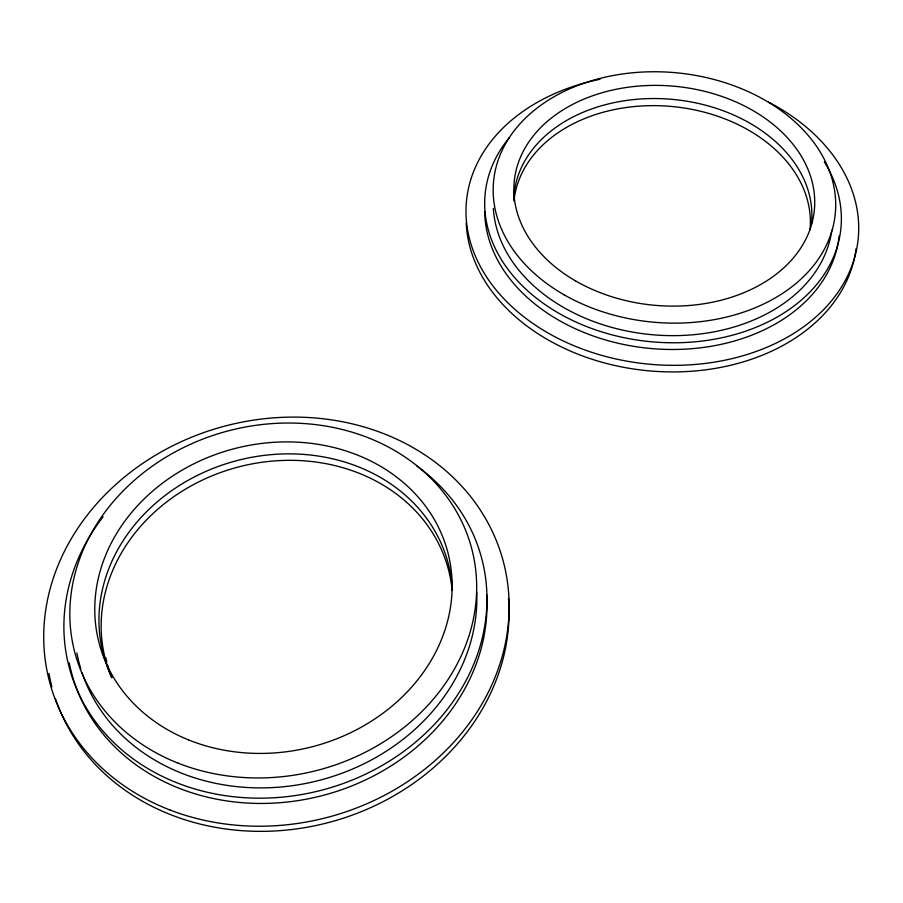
<?xml version="1.0" encoding="UTF-8"?>
<svg xmlns="http://www.w3.org/2000/svg" width="903" height="903" viewBox="0 0 903 903"><rect width="100%" height="100%" fill="white"/><g stroke="black" fill="none" stroke-linecap="round" stroke-linejoin="round"><path stroke-width="1.35" d="M824.292 161.863A178.715 131.24 5.4 0 1 654.765 342.056A178.715 131.24 5.4 0 1 509.416 137.572M839.135 235.909A177.868 131.037 5.4 0 1 656.018 348.919A177.868 131.037 5.4 0 1 484.685 211.55M768.476 102.073A196.764 145.022 5.4 0 1 799.618 329.584A196.764 145.022 5.4 0 1 494.788 288.317A196.764 145.022 5.4 0 1 600.043 79.272M856.1 248.573A195.827 144.796 5.4 0 1 655.68 371.37A195.827 144.796 5.4 0 1 466.219 223.131M513.965 201.076A148.702 109.5 5.4 0 1 672.803 106.577A148.702 109.5 5.4 0 1 809.991 229.813M513.705 199.574A149.413 109.658 5.4 0 1 670.85 99.24A149.413 109.658 5.4 0 1 811.368 224.249M831.798 230.321A170.091 124.885 5.4 0 1 657.937 335.16A170.091 124.885 5.4 0 1 493.343 208.412M111.916 677.442A178.309 153.115 -14.6 0 1 237.782 460.372A178.309 153.115 -14.6 0 1 452.369 589.964M111.656 677.747A177.304 152.607 -14.7 0 1 239.261 466.761A177.304 152.607 -14.7 0 1 452.155 590.246M476.705 591.804A203.017 174.426 -14.6 0 1 307.46 783.104A203.017 174.426 -14.6 0 1 82.105 672.87M80.83 668.909A203.017 174.426 -14.6 0 1 76.879 652.971M508.491 598.396A233.414 201.583 -15 0 1 318.398 824.992A233.414 201.583 -15 0 1 55.535 698.911M51.911 686.867A233.414 201.583 -15 0 1 48.965 673.39M109.015 670.15A176.322 152.099 -14.9 0 1 107.502 664.755M106.836 662.046A176.322 152.099 -14.9 0 1 105.956 657.982M486.661 594.682A212.137 182.711 -14.8 0 1 300.191 800.261A212.137 182.711 -14.8 0 1 69.271 662.915M417.062 466.241A213.334 183.32 -14.7 0 1 437.853 720.65A213.334 183.32 -14.7 0 1 146.218 767.573A213.334 183.32 -14.7 0 1 103.111 516.764M575.437 280.822A150.745 109.963 5.3 0 0 813.851 214.101A150.745 109.963 5.3 0 0 603.588 92.309A150.745 109.963 5.3 0 0 575.437 280.822M564.273 294.897A171.604 125.224 5.3 0 0 834.823 217.465A171.604 125.224 5.3 0 0 594.23 79.961A171.604 125.224 5.3 0 0 564.273 294.897M178.207 763.193A205.139 175.498 -14.4 0 0 476.536 580.55A205.139 175.498 -14.4 0 0 164.967 457.787A205.139 175.498 -14.4 0 0 178.207 763.193M170.024 810.014A234.724 202.261 -14.9 0 0 508.874 596.646A234.724 202.261 -14.9 0 0 150.372 458.385A234.724 202.261 -14.9 0 0 170.024 810.014M188.659 739.941A180.171 154.052 -14.3 0 0 452.064 581.453A180.171 154.052 -14.3 0 0 179.652 471.592A180.171 154.052 -14.3 0 0 188.659 739.941"/></g></svg>
